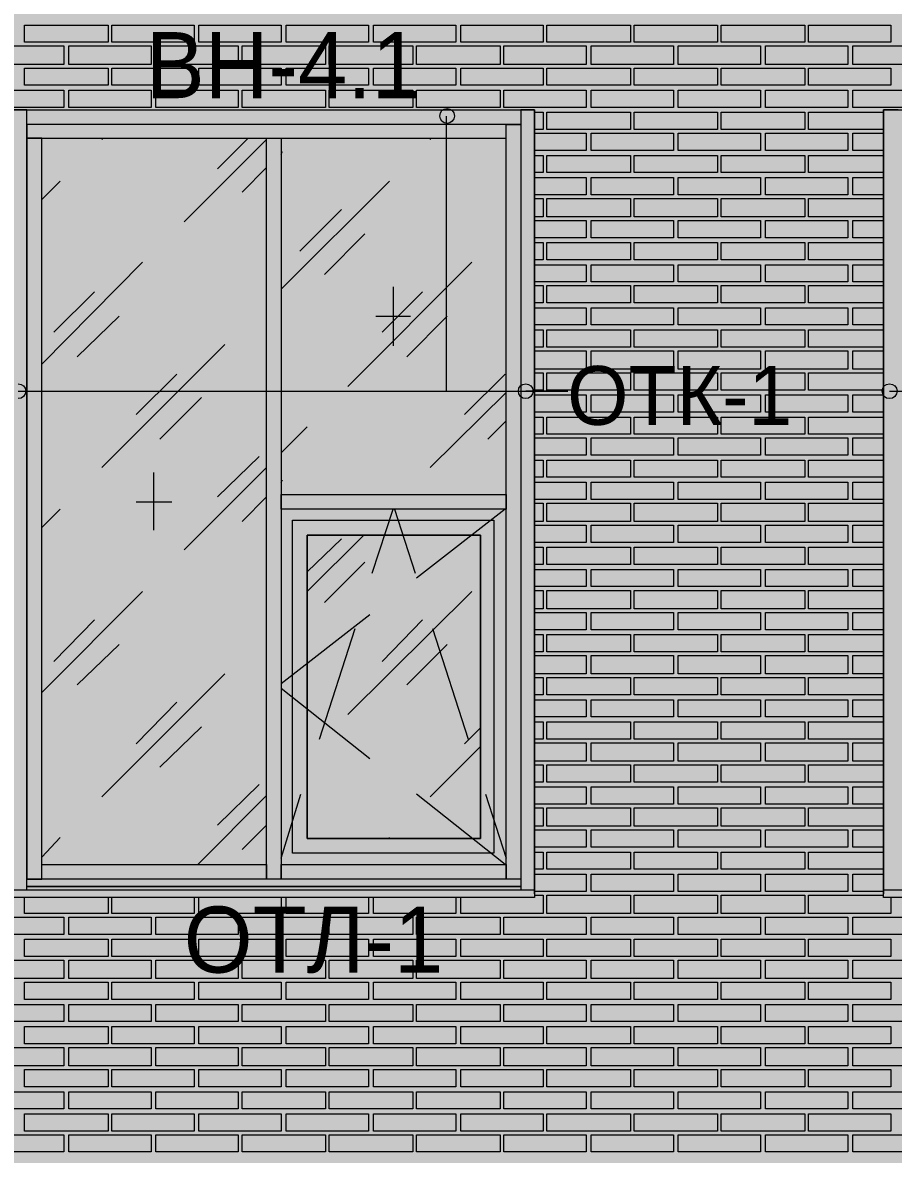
# Model space of a CAD drawing. Header units: millimetres. Extents: x -28928 to 100580, y -22867 to 36490.
# Drawn here: x 47017 to 50014, y 24390 to 28287 of the extents above; entities that cross this region are included whole.
import ezdxf

# ---------------------------------------------------------------- set-up
doc = ezdxf.new("R2010")
doc.units = ezdxf.units.MM
doc.layers.add('PDF _Геометрия', color=7, linetype='Continuous', true_color=0x8f8e8d)
doc.layers.add('PDF _Сплошная заливка', color=7, linetype='Continuous', true_color=0xffffff)
doc.layers.add('PDF _Текст', color=7, linetype='Continuous')

msp = doc.modelspace()

# ---------------------------------------------------------------- hatches: boundary and pattern name
at = {"layer": 'PDF _Сплошная заливка', "true_color": 0xdcd6cf, "transparency": 33554559}
msp.add_hatch(color=254, dxfattribs=at).paths.add_polyline_path([(19133.7, 30089.1), (19133.7, 16343.4), (52641.4, 16343.4), (52641.4, 30089.1)])

# ---------------------------------------------------------------- linework, layer by layer
at = {"layer": 'PDF _Геометрия', "lineweight": 9}
for points in [[(47310.7, 28278.4), (47310.7, 28219.1), (47023, 28219.1), (47023, 28278.4)], [(47606.8, 28278.4), (47606.8, 28219.1), (47323.4, 28219.1), (47323.4, 28278.4)], [(47907.2, 28278.4), (47907.2, 28219.1), (47623.7, 28219.1), (47623.7, 28278.4)], [(48207.6, 28278.4), (48207.6, 28219.1), (47924.1, 28219.1), (47924.1, 28278.4)], [(48508, 28278.4), (48508, 28219.1), (48224.5, 28219.1), (48224.5, 28278.4)], [(48808.4, 28278.4), (48808.4, 28219.1), (48524.9, 28219.1), (48524.9, 28278.4)], [(49108.7, 28278.4), (49108.7, 28219.1), (48821.1, 28219.1), (48821.1, 28278.4)], [(49409.1, 28278.4), (49409.1, 28219.1), (49121.4, 28219.1), (49121.4, 28278.4)], [(49709.5, 28278.4), (49709.5, 28219.1), (49421.8, 28219.1), (49421.8, 28278.4)], [(50005.7, 28278.4), (50005.7, 28219.1), (49722.2, 28219.1), (49722.2, 28278.4)], [(47158.4, 28143), (47018.7, 28143), (46874.9, 28143), (46874.9, 28206.4), (47018.7, 28206.4), (47158.4, 28206.4)], [(47458.7, 28143), (47314.9, 28143), (47175.3, 28143), (47175.3, 28206.4), (47314.9, 28206.4), (47458.7, 28206.4)], [(47759.1, 28143), (47615.3, 28143), (47475.7, 28143), (47475.7, 28206.4), (47615.3, 28206.4), (47759.1, 28206.4)], [(48059.5, 28143), (47915.7, 28143), (47771.8, 28143), (47771.8, 28206.4), (47915.7, 28206.4), (48059.5, 28206.4)], [(48359.9, 28143), (48216.1, 28143), (48072.2, 28143), (48072.2, 28206.4), (48216.1, 28206.4), (48359.9, 28206.4)], [(48660.3, 28143), (48516.4, 28143), (48372.6, 28143), (48372.6, 28206.4), (48516.4, 28206.4), (48660.3, 28206.4)], [(48956.4, 28143), (48816.8, 28143), (48673, 28143), (48673, 28206.4), (48816.8, 28206.4), (48956.4, 28206.4)], [(49256.8, 28143), (49117.2, 28143), (48973.4, 28143), (48973.4, 28206.4), (49117.2, 28206.4), (49256.8, 28206.4)], [(49557.2, 28143), (49413.4, 28143), (49273.7, 28143), (49273.7, 28206.4), (49413.4, 28206.4), (49557.2, 28206.4)], [(49857.6, 28143), (49713.7, 28143), (49574.1, 28143), (49574.1, 28206.4), (49713.7, 28206.4), (49857.6, 28206.4)], [(50158, 28143), (50014.1, 28143), (49874.5, 28143), (49874.5, 28206.4), (50014.1, 28206.4), (50158, 28206.4)], [(47310.7, 28130.3), (47310.7, 28071), (47023, 28071), (47023, 28130.3)], [(47606.8, 28130.3), (47606.8, 28071), (47323.4, 28071), (47323.4, 28130.3)], [(47907.2, 28130.3), (47907.2, 28071), (47623.7, 28071), (47623.7, 28130.3)], [(48207.6, 28130.3), (48207.6, 28071), (47924.1, 28071), (47924.1, 28130.3)], [(48508, 28130.3), (48508, 28071), (48224.5, 28071), (48224.5, 28130.3)], [(48808.4, 28130.3), (48808.4, 28071), (48524.9, 28071), (48524.9, 28130.3)], [(49108.7, 28130.3), (49108.7, 28071), (48821.1, 28071), (48821.1, 28130.3)], [(49409.1, 28130.3), (49409.1, 28071), (49121.4, 28071), (49121.4, 28130.3)], [(49709.5, 28130.3), (49709.5, 28071), (49421.8, 28071), (49421.8, 28130.3)], [(50005.7, 28130.3), (50005.7, 28071), (49722.2, 28071), (49722.2, 28130.3)], [(47158.4, 27994.9), (47018.7, 27994.9), (46874.9, 27994.9), (46874.9, 28054.1), (47018.7, 28054.1), (47158.4, 28054.1)], [(47458.7, 27994.9), (47314.9, 27994.9), (47175.3, 27994.9), (47175.3, 28054.1), (47314.9, 28054.1), (47458.7, 28054.1)], [(47759.1, 27994.9), (47615.3, 27994.9), (47475.7, 27994.9), (47475.7, 28054.1), (47615.3, 28054.1), (47759.1, 28054.1)], [(48059.5, 27994.9), (47915.7, 27994.9), (47771.8, 27994.9), (47771.8, 28054.1), (47915.7, 28054.1), (48059.5, 28054.1)], [(48359.9, 27994.9), (48216.1, 27994.9), (48072.2, 27994.9), (48072.2, 28054.1), (48216.1, 28054.1), (48359.9, 28054.1)], [(48660.3, 27994.9), (48516.4, 27994.9), (48372.6, 27994.9), (48372.6, 28054.1), (48516.4, 28054.1), (48660.3, 28054.1)], [(48956.4, 27994.9), (48816.8, 27994.9), (48673, 27994.9), (48673, 28054.1), (48816.8, 28054.1), (48956.4, 28054.1)], [(49256.8, 27994.9), (49117.2, 27994.9), (48973.4, 27994.9), (48973.4, 28054.1), (49117.2, 28054.1), (49256.8, 28054.1)], [(49557.2, 27994.9), (49413.4, 27994.9), (49273.7, 27994.9), (49273.7, 28054.1), (49413.4, 28054.1), (49557.2, 28054.1)], [(49857.6, 27994.9), (49713.7, 27994.9), (49574.1, 27994.9), (49574.1, 28054.1), (49713.7, 28054.1), (49857.6, 28054.1)], [(50158, 27994.9), (50014.1, 27994.9), (49874.5, 27994.9), (49874.5, 28054.1), (50014.1, 28054.1), (50158, 28054.1)], [(49108.7, 27978), (49108.7, 27918.7), (48821.1, 27918.7), (48821.1, 27978)], [(49409.1, 27978), (49409.1, 27918.7), (49121.4, 27918.7), (49121.4, 27978)], [(49709.5, 27978), (49709.5, 27918.7), (49421.8, 27918.7), (49421.8, 27978)], [(49256.8, 27846.8), (49117.2, 27846.8), (48973.4, 27846.8), (48973.4, 27906), (49117.2, 27906), (49256.8, 27906)], [(49557.2, 27846.8), (49413.4, 27846.8), (49273.7, 27846.8), (49273.7, 27906), (49413.4, 27906), (49557.2, 27906)], [(49857.6, 27846.8), (49713.7, 27846.8), (49574.1, 27846.8), (49574.1, 27906), (49713.7, 27906), (49857.6, 27906)], [(49108.7, 27829.9), (49108.7, 27770.7), (48821.1, 27770.7), (48821.1, 27829.9)], [(49409.1, 27829.9), (49409.1, 27770.7), (49121.4, 27770.7), (49121.4, 27829.9)], [(49709.5, 27829.9), (49709.5, 27770.7), (49421.8, 27770.7), (49421.8, 27829.9)], [(49256.8, 27694.5), (49117.2, 27694.5), (48973.4, 27694.5), (48973.4, 27753.7), (49117.2, 27753.7), (49256.8, 27753.7)], [(49557.2, 27694.5), (49413.4, 27694.5), (49273.7, 27694.5), (49273.7, 27753.7), (49413.4, 27753.7), (49557.2, 27753.7)], [(49857.6, 27694.5), (49713.7, 27694.5), (49574.1, 27694.5), (49574.1, 27753.7), (49713.7, 27753.7), (49857.6, 27753.7)], [(49108.7, 27681.8), (49108.7, 27618.4), (48821.1, 27618.4), (48821.1, 27681.8)], [(49409.1, 27681.8), (49409.1, 27618.4), (49121.4, 27618.4), (49121.4, 27681.8)], [(49709.5, 27681.8), (49709.5, 27618.4), (49421.8, 27618.4), (49421.8, 27681.8)], [(49256.8, 27546.4), (49117.2, 27546.4), (48973.4, 27546.4), (48973.4, 27605.7), (49117.2, 27605.7), (49256.8, 27605.7)], [(49557.2, 27546.4), (49413.4, 27546.4), (49273.7, 27546.4), (49273.7, 27605.7), (49413.4, 27605.7), (49557.2, 27605.7)], [(49857.6, 27546.4), (49713.7, 27546.4), (49574.1, 27546.4), (49574.1, 27605.7), (49713.7, 27605.7), (49857.6, 27605.7)], [(49108.7, 27529.5), (49108.7, 27470.3), (48821.1, 27470.3), (48821.1, 27529.5)], [(49409.1, 27529.5), (49409.1, 27470.3), (49121.4, 27470.3), (49121.4, 27529.5)], [(49709.5, 27529.5), (49709.5, 27470.3), (49421.8, 27470.3), (49421.8, 27529.5)], [(49256.8, 27394.1), (49117.2, 27394.1), (48973.4, 27394.1), (48973.4, 27453.4), (49117.2, 27453.4), (49256.8, 27453.4)], [(49557.2, 27394.1), (49413.4, 27394.1), (49273.7, 27394.1), (49273.7, 27453.4), (49413.4, 27453.4), (49557.2, 27453.4)], [(49857.6, 27394.1), (49713.7, 27394.1), (49574.1, 27394.1), (49574.1, 27453.4), (49713.7, 27453.4), (49857.6, 27453.4)], [(49108.7, 27381.4), (49108.7, 27322.2), (48821.1, 27322.2), (48821.1, 27381.4)], [(49409.1, 27381.4), (49409.1, 27322.2), (49121.4, 27322.2), (49121.4, 27381.4)], [(49709.5, 27381.4), (49709.5, 27322.2), (49421.8, 27322.2), (49421.8, 27381.4)], [(49256.8, 27246), (49117.2, 27246), (48973.4, 27246), (48973.4, 27305.3), (49117.2, 27305.3), (49256.8, 27305.3)], [(49557.2, 27246), (49413.4, 27246), (49273.7, 27246), (49273.7, 27305.3), (49413.4, 27305.3), (49557.2, 27305.3)], [(49857.6, 27246), (49713.7, 27246), (49574.1, 27246), (49574.1, 27305.3), (49713.7, 27305.3), (49857.6, 27305.3)], [(49108.7, 27229.1), (49108.7, 27169.9), (48821.1, 27169.9), (48821.1, 27229.1)], [(49409.1, 27229.1), (49409.1, 27169.9), (49121.4, 27169.9), (49121.4, 27229.1)], [(49709.5, 27229.1), (49709.5, 27169.9), (49421.8, 27169.9), (49421.8, 27229.1)], [(49256.8, 27093.7), (49117.2, 27093.7), (48973.4, 27093.7), (48973.4, 27157.2), (49117.2, 27157.2), (49256.8, 27157.2)], [(49557.2, 27093.7), (49413.4, 27093.7), (49273.7, 27093.7), (49273.7, 27157.2), (49413.4, 27157.2), (49557.2, 27157.2)], [(49857.6, 27093.7), (49713.7, 27093.7), (49574.1, 27093.7), (49574.1, 27157.2), (49713.7, 27157.2), (49857.6, 27157.2)], [(49108.7, 27081), (49108.7, 27021.8), (48821.1, 27021.8), (48821.1, 27081)], [(49409.1, 27081), (49409.1, 27021.8), (49121.4, 27021.8), (49121.4, 27081)], [(49709.5, 27081), (49709.5, 27021.8), (49421.8, 27021.8), (49421.8, 27081)], [(49256.8, 26945.7), (49117.2, 26945.7), (48973.4, 26945.7), (48973.4, 27004.9), (49117.2, 27004.9), (49256.8, 27004.9)], [(49557.2, 26945.7), (49413.4, 26945.7), (49273.7, 26945.7), (49273.7, 27004.9), (49413.4, 27004.9), (49557.2, 27004.9)], [(49857.6, 26945.7), (49713.7, 26945.7), (49574.1, 26945.7), (49574.1, 27004.9), (49713.7, 27004.9), (49857.6, 27004.9)], [(49108.7, 26928.7), (49108.7, 26869.5), (48821.1, 26869.5), (48821.1, 26928.7)], [(49409.1, 26928.7), (49409.1, 26869.5), (49121.4, 26869.5), (49121.4, 26928.7)], [(49709.5, 26928.7), (49709.5, 26869.5), (49421.8, 26869.5), (49421.8, 26928.7)], [(49256.8, 26797.6), (49117.2, 26797.6), (48973.4, 26797.6), (48973.4, 26856.8), (49117.2, 26856.8), (49256.8, 26856.8)], [(49557.2, 26797.6), (49413.4, 26797.6), (49273.7, 26797.6), (49273.7, 26856.8), (49413.4, 26856.8), (49557.2, 26856.8)], [(49857.6, 26797.6), (49713.7, 26797.6), (49574.1, 26797.6), (49574.1, 26856.8), (49713.7, 26856.8), (49857.6, 26856.8)], [(49108.7, 26780.7), (49108.7, 26721.4), (48821.1, 26721.4), (48821.1, 26780.7)], [(49409.1, 26780.7), (49409.1, 26721.4), (49121.4, 26721.4), (49121.4, 26780.7)], [(49709.5, 26780.7), (49709.5, 26721.4), (49421.8, 26721.4), (49421.8, 26780.7)], [(49256.8, 26645.3), (49117.2, 26645.3), (48973.4, 26645.3), (48973.4, 26704.5), (49117.2, 26704.5), (49256.8, 26704.5)], [(49557.2, 26645.3), (49413.4, 26645.3), (49273.7, 26645.3), (49273.7, 26704.5), (49413.4, 26704.5), (49557.2, 26704.5)], [(49857.6, 26645.3), (49713.7, 26645.3), (49574.1, 26645.3), (49574.1, 26704.5), (49713.7, 26704.5), (49857.6, 26704.5)], [(49108.7, 26632.6), (49108.7, 26569.1), (48821.1, 26569.1), (48821.1, 26632.6)], [(49409.1, 26632.6), (49409.1, 26569.1), (49121.4, 26569.1), (49121.4, 26632.6)], [(49709.5, 26632.6), (49709.5, 26569.1), (49421.8, 26569.1), (49421.8, 26632.6)], [(49256.8, 26497.2), (49117.2, 26497.2), (48973.4, 26497.2), (48973.4, 26556.4), (49117.2, 26556.4), (49256.8, 26556.4)], [(49557.2, 26497.2), (49413.4, 26497.2), (49273.7, 26497.2), (49273.7, 26556.4), (49413.4, 26556.4), (49557.2, 26556.4)], [(49857.6, 26497.2), (49713.7, 26497.2), (49574.1, 26497.2), (49574.1, 26556.4), (49713.7, 26556.4), (49857.6, 26556.4)], [(49108.7, 26480.3), (49108.7, 26421), (48821.1, 26421), (48821.1, 26480.3)], [(49409.1, 26480.3), (49409.1, 26421), (49121.4, 26421), (49121.4, 26480.3)], [(49709.5, 26480.3), (49709.5, 26421), (49421.8, 26421), (49421.8, 26480.3)], [(49256.8, 26344.9), (49117.2, 26344.9), (48973.4, 26344.9), (48973.4, 26404.1), (49117.2, 26404.1), (49256.8, 26404.1)], [(49557.2, 26344.9), (49413.4, 26344.9), (49273.7, 26344.9), (49273.7, 26404.1), (49413.4, 26404.1), (49557.2, 26404.1)], [(49857.6, 26344.9), (49713.7, 26344.9), (49574.1, 26344.9), (49574.1, 26404.1), (49713.7, 26404.1), (49857.6, 26404.1)], [(49108.7, 26332.2), (49108.7, 26268.7), (48821.1, 26268.7), (48821.1, 26332.2)], [(49409.1, 26332.2), (49409.1, 26268.7), (49121.4, 26268.7), (49121.4, 26332.2)], [(49709.5, 26332.2), (49709.5, 26268.7), (49421.8, 26268.7), (49421.8, 26332.2)], [(49256.8, 26196.8), (49117.2, 26196.8), (48973.4, 26196.8), (48973.4, 26256), (49117.2, 26256), (49256.8, 26256)], [(49557.2, 26196.8), (49413.4, 26196.8), (49273.7, 26196.8), (49273.7, 26256), (49413.4, 26256), (49557.2, 26256)], [(49857.6, 26196.8), (49713.7, 26196.8), (49574.1, 26196.8), (49574.1, 26256), (49713.7, 26256), (49857.6, 26256)], [(49108.7, 26179.9), (49108.7, 26120.7), (48821.1, 26120.7), (48821.1, 26179.9)], [(49409.1, 26179.9), (49409.1, 26120.7), (49121.4, 26120.7), (49121.4, 26179.9)], [(49709.5, 26179.9), (49709.5, 26120.7), (49421.8, 26120.7), (49421.8, 26179.9)], [(49256.8, 26044.5), (49117.2, 26044.5), (48973.4, 26044.5), (48973.4, 26108), (49117.2, 26108), (49256.8, 26108)], [(49557.2, 26044.5), (49413.4, 26044.5), (49273.7, 26044.5), (49273.7, 26108), (49413.4, 26108), (49557.2, 26108)], [(49857.6, 26044.5), (49713.7, 26044.5), (49574.1, 26044.5), (49574.1, 26108), (49713.7, 26108), (49857.6, 26108)], [(49108.7, 26031.8), (49108.7, 25972.6), (48821.1, 25972.6), (48821.1, 26031.8)], [(49409.1, 26031.8), (49409.1, 25972.6), (49121.4, 25972.6), (49121.4, 26031.8)], [(49709.5, 26031.8), (49709.5, 25972.6), (49421.8, 25972.6), (49421.8, 26031.8)], [(49256.8, 25896.4), (49117.2, 25896.4), (48973.4, 25896.4), (48973.4, 25955.7), (49117.2, 25955.7), (49256.8, 25955.7)], [(49557.2, 25896.4), (49413.4, 25896.4), (49273.7, 25896.4), (49273.7, 25955.7), (49413.4, 25955.7), (49557.2, 25955.7)], [(49857.6, 25896.4), (49713.7, 25896.4), (49574.1, 25896.4), (49574.1, 25955.7), (49713.7, 25955.7), (49857.6, 25955.7)], [(49108.7, 25879.5), (49108.7, 25820.3), (48821.1, 25820.3), (48821.1, 25879.5)], [(49409.1, 25879.5), (49409.1, 25820.3), (49121.4, 25820.3), (49121.4, 25879.5)], [(49709.5, 25879.5), (49709.5, 25820.3), (49421.8, 25820.3), (49421.8, 25879.5)], [(49256.8, 25744.1), (49117.2, 25744.1), (48973.4, 25744.1), (48973.4, 25807.6), (49117.2, 25807.6), (49256.8, 25807.6)], [(49557.2, 25744.1), (49413.4, 25744.1), (49273.7, 25744.1), (49273.7, 25807.6), (49413.4, 25807.6), (49557.2, 25807.6)], [(49857.6, 25744.1), (49713.7, 25744.1), (49574.1, 25744.1), (49574.1, 25807.6), (49713.7, 25807.6), (49857.6, 25807.6)], [(49108.7, 25731.4), (49108.7, 25672.2), (48821.1, 25672.2), (48821.1, 25731.4)], [(49409.1, 25731.4), (49409.1, 25672.2), (49121.4, 25672.2), (49121.4, 25731.4)], [(49709.5, 25731.4), (49709.5, 25672.2), (49421.8, 25672.2), (49421.8, 25731.4)], [(49256.8, 25596), (49117.2, 25596), (48973.4, 25596), (48973.4, 25655.3), (49117.2, 25655.3), (49256.8, 25655.3)], [(49557.2, 25596), (49413.4, 25596), (49273.7, 25596), (49273.7, 25655.3), (49413.4, 25655.3), (49557.2, 25655.3)], [(49857.6, 25596), (49713.7, 25596), (49574.1, 25596), (49574.1, 25655.3), (49713.7, 25655.3), (49857.6, 25655.3)], [(49108.7, 25583.4), (49108.7, 25519.9), (48821.1, 25519.9), (48821.1, 25583.4)], [(49409.1, 25583.4), (49409.1, 25519.9), (49121.4, 25519.9), (49121.4, 25583.4)], [(49709.5, 25583.4), (49709.5, 25519.9), (49421.8, 25519.9), (49421.8, 25583.4)], [(49256.8, 25448), (49117.2, 25448), (48973.4, 25448), (48973.4, 25507.2), (49117.2, 25507.2), (49256.8, 25507.2)], [(49557.2, 25448), (49413.4, 25448), (49273.7, 25448), (49273.7, 25507.2), (49413.4, 25507.2), (49557.2, 25507.2)], [(49857.6, 25448), (49713.7, 25448), (49574.1, 25448), (49574.1, 25507.2), (49713.7, 25507.2), (49857.6, 25507.2)], [(49108.7, 25431), (49108.7, 25371.8), (48821.1, 25371.8), (48821.1, 25431)], [(49409.1, 25431), (49409.1, 25371.8), (49121.4, 25371.8), (49121.4, 25431)], [(49709.5, 25431), (49709.5, 25371.8), (49421.8, 25371.8), (49421.8, 25431)], [(49256.8, 25295.7), (49117.2, 25295.7), (48973.4, 25295.7), (48973.4, 25354.9), (49117.2, 25354.9), (49256.8, 25354.9)], [(49557.2, 25295.7), (49413.4, 25295.7), (49273.7, 25295.7), (49273.7, 25354.9), (49413.4, 25354.9), (49557.2, 25354.9)], [(49857.6, 25295.7), (49713.7, 25295.7), (49574.1, 25295.7), (49574.1, 25354.9), (49713.7, 25354.9), (49857.6, 25354.9)], [(49108.7, 25283), (49108.7, 25219.5), (48821.1, 25219.5), (48821.1, 25283)], [(49409.1, 25283), (49409.1, 25219.5), (49121.4, 25219.5), (49121.4, 25283)], [(49709.5, 25283), (49709.5, 25219.5), (49421.8, 25219.5), (49421.8, 25283)], [(47158.4, 25147.6), (47018.7, 25147.6), (46874.9, 25147.6), (46874.9, 25206.8), (47018.7, 25206.8), (47158.4, 25206.8)], [(47458.7, 25147.6), (47314.9, 25147.6), (47175.3, 25147.6), (47175.3, 25206.8), (47314.9, 25206.8), (47458.7, 25206.8)], [(47759.1, 25147.6), (47615.3, 25147.6), (47475.7, 25147.6), (47475.7, 25206.8), (47615.3, 25206.8), (47759.1, 25206.8)], [(48059.5, 25147.6), (47915.7, 25147.6), (47771.8, 25147.6), (47771.8, 25206.8), (47915.7, 25206.8), (48059.5, 25206.8)], [(48359.9, 25147.6), (48216.1, 25147.6), (48072.2, 25147.6), (48072.2, 25206.8), (48216.1, 25206.8), (48359.9, 25206.8)], [(48660.3, 25147.6), (48516.4, 25147.6), (48372.6, 25147.6), (48372.6, 25206.8), (48516.4, 25206.8), (48660.3, 25206.8)], [(48956.4, 25147.6), (48816.8, 25147.6), (48673, 25147.6), (48673, 25206.8), (48816.8, 25206.8), (48956.4, 25206.8)], [(49256.8, 25147.6), (49117.2, 25147.6), (48973.4, 25147.6), (48973.4, 25206.8), (49117.2, 25206.8), (49256.8, 25206.8)], [(49557.2, 25147.6), (49413.4, 25147.6), (49273.7, 25147.6), (49273.7, 25206.8), (49413.4, 25206.8), (49557.2, 25206.8)], [(49857.6, 25147.6), (49713.7, 25147.6), (49574.1, 25147.6), (49574.1, 25206.8), (49713.7, 25206.8), (49857.6, 25206.8)], [(50158, 25147.6), (50014.1, 25147.6), (49874.5, 25147.6), (49874.5, 25206.8), (50014.1, 25206.8), (50158, 25206.8)], [(47310.7, 25130.7), (47310.7, 25071.4), (47023, 25071.4), (47023, 25130.7)], [(47606.8, 25130.7), (47606.8, 25071.4), (47323.4, 25071.4), (47323.4, 25130.7)], [(47907.2, 25130.7), (47907.2, 25071.4), (47623.7, 25071.4), (47623.7, 25130.7)], [(48207.6, 25130.7), (48207.6, 25071.4), (47924.1, 25071.4), (47924.1, 25130.7)], [(48508, 25130.7), (48508, 25071.4), (48224.5, 25071.4), (48224.5, 25130.7)], [(48808.4, 25130.7), (48808.4, 25071.4), (48524.9, 25071.4), (48524.9, 25130.7)], [(49108.7, 25130.7), (49108.7, 25071.4), (48821.1, 25071.4), (48821.1, 25130.7)], [(49409.1, 25130.7), (49409.1, 25071.4), (49121.4, 25071.4), (49121.4, 25130.7)], [(49709.5, 25130.7), (49709.5, 25071.4), (49421.8, 25071.4), (49421.8, 25130.7)], [(50005.7, 25130.7), (50005.7, 25071.4), (49722.2, 25071.4), (49722.2, 25130.7)], [(47158.4, 24995.3), (47018.7, 24995.3), (46874.9, 24995.3), (46874.9, 25058.7), (47018.7, 25058.7), (47158.4, 25058.7)], [(47458.7, 24995.3), (47314.9, 24995.3), (47175.3, 24995.3), (47175.3, 25058.7), (47314.9, 25058.7), (47458.7, 25058.7)], [(47759.1, 24995.3), (47615.3, 24995.3), (47475.7, 24995.3), (47475.7, 25058.7), (47615.3, 25058.7), (47759.1, 25058.7)], [(48059.5, 24995.3), (47915.7, 24995.3), (47771.8, 24995.3), (47771.8, 25058.7), (47915.7, 25058.7), (48059.5, 25058.7)], [(48359.9, 24995.3), (48216.1, 24995.3), (48072.2, 24995.3), (48072.2, 25058.7), (48216.1, 25058.7), (48359.9, 25058.7)], [(48660.3, 24995.3), (48516.4, 24995.3), (48372.6, 24995.3), (48372.6, 25058.7), (48516.4, 25058.7), (48660.3, 25058.7)], [(48956.4, 24995.3), (48816.8, 24995.3), (48673, 24995.3), (48673, 25058.7), (48816.8, 25058.7), (48956.4, 25058.7)], [(49256.8, 24995.3), (49117.2, 24995.3), (48973.4, 24995.3), (48973.4, 25058.7), (49117.2, 25058.7), (49256.8, 25058.7)], [(49557.2, 24995.3), (49413.4, 24995.3), (49273.7, 24995.3), (49273.7, 25058.7), (49413.4, 25058.7), (49557.2, 25058.7)], [(49857.6, 24995.3), (49713.7, 24995.3), (49574.1, 24995.3), (49574.1, 25058.7), (49713.7, 25058.7), (49857.6, 25058.7)], [(50158, 24995.3), (50014.1, 24995.3), (49874.5, 24995.3), (49874.5, 25058.7), (50014.1, 25058.7), (50158, 25058.7)], [(47310.7, 24982.6), (47310.7, 24923.4), (47023, 24923.4), (47023, 24982.6)], [(47606.8, 24982.6), (47606.8, 24923.4), (47323.4, 24923.4), (47323.4, 24982.6)], [(47907.2, 24982.6), (47907.2, 24923.4), (47623.7, 24923.4), (47623.7, 24982.6)], [(48207.6, 24982.6), (48207.6, 24923.4), (47924.1, 24923.4), (47924.1, 24982.6)], [(48508, 24982.6), (48508, 24923.4), (48224.5, 24923.4), (48224.5, 24982.6)], [(48808.4, 24982.6), (48808.4, 24923.4), (48524.9, 24923.4), (48524.9, 24982.6)], [(49108.7, 24982.6), (49108.7, 24923.4), (48821.1, 24923.4), (48821.1, 24982.6)], [(49409.1, 24982.6), (49409.1, 24923.4), (49121.4, 24923.4), (49121.4, 24982.6)], [(49709.5, 24982.6), (49709.5, 24923.4), (49421.8, 24923.4), (49421.8, 24982.6)], [(50005.7, 24982.6), (50005.7, 24923.4), (49722.2, 24923.4), (49722.2, 24982.6)], [(47158.4, 24847.2), (47018.7, 24847.2), (46874.9, 24847.2), (46874.9, 24906.4), (47018.7, 24906.4), (47158.4, 24906.4)], [(47458.7, 24847.2), (47314.9, 24847.2), (47175.3, 24847.2), (47175.3, 24906.4), (47314.9, 24906.4), (47458.7, 24906.4)], [(47759.1, 24847.2), (47615.3, 24847.2), (47475.7, 24847.2), (47475.7, 24906.4), (47615.3, 24906.4), (47759.1, 24906.4)], [(48059.5, 24847.2), (47915.7, 24847.2), (47771.8, 24847.2), (47771.8, 24906.4), (47915.7, 24906.4), (48059.5, 24906.4)], [(48359.9, 24847.2), (48216.1, 24847.2), (48072.2, 24847.2), (48072.2, 24906.4), (48216.1, 24906.4), (48359.9, 24906.4)], [(48660.3, 24847.2), (48516.4, 24847.2), (48372.6, 24847.2), (48372.6, 24906.4), (48516.4, 24906.4), (48660.3, 24906.4)], [(48956.4, 24847.2), (48816.8, 24847.2), (48673, 24847.2), (48673, 24906.4), (48816.8, 24906.4), (48956.4, 24906.4)], [(49256.8, 24847.2), (49117.2, 24847.2), (48973.4, 24847.2), (48973.4, 24906.4), (49117.2, 24906.4), (49256.8, 24906.4)], [(49557.2, 24847.2), (49413.4, 24847.2), (49273.7, 24847.2), (49273.7, 24906.4), (49413.4, 24906.4), (49557.2, 24906.4)], [(49857.6, 24847.2), (49713.7, 24847.2), (49574.1, 24847.2), (49574.1, 24906.4), (49713.7, 24906.4), (49857.6, 24906.4)], [(50158, 24847.2), (50014.1, 24847.2), (49874.5, 24847.2), (49874.5, 24906.4), (50014.1, 24906.4), (50158, 24906.4)], [(47310.7, 24830.3), (47310.7, 24771), (47023, 24771), (47023, 24830.3)], [(47606.8, 24830.3), (47606.8, 24771), (47323.4, 24771), (47323.4, 24830.3)], [(47907.2, 24830.3), (47907.2, 24771), (47623.7, 24771), (47623.7, 24830.3)], [(48207.6, 24830.3), (48207.6, 24771), (47924.1, 24771), (47924.1, 24830.3)], [(48508, 24830.3), (48508, 24771), (48224.5, 24771), (48224.5, 24830.3)], [(48808.4, 24830.3), (48808.4, 24771), (48524.9, 24771), (48524.9, 24830.3)], [(49108.7, 24830.3), (49108.7, 24771), (48821.1, 24771), (48821.1, 24830.3)], [(49409.1, 24830.3), (49409.1, 24771), (49121.4, 24771), (49121.4, 24830.3)], [(49709.5, 24830.3), (49709.5, 24771), (49421.8, 24771), (49421.8, 24830.3)], [(50005.7, 24830.3), (50005.7, 24771), (49722.2, 24771), (49722.2, 24830.3)], [(47158.4, 24694.9), (47018.7, 24694.9), (46874.9, 24694.9), (46874.9, 24758.4), (47018.7, 24758.4), (47158.4, 24758.4)], [(47458.7, 24694.9), (47314.9, 24694.9), (47175.3, 24694.9), (47175.3, 24758.4), (47314.9, 24758.4), (47458.7, 24758.4)], [(47759.1, 24694.9), (47615.3, 24694.9), (47475.7, 24694.9), (47475.7, 24758.4), (47615.3, 24758.4), (47759.1, 24758.4)], [(48059.5, 24694.9), (47915.7, 24694.9), (47771.8, 24694.9), (47771.8, 24758.4), (47915.7, 24758.4), (48059.5, 24758.4)], [(48359.9, 24694.9), (48216.1, 24694.9), (48072.2, 24694.9), (48072.2, 24758.4), (48216.1, 24758.4), (48359.9, 24758.4)], [(48660.3, 24694.9), (48516.4, 24694.9), (48372.6, 24694.9), (48372.6, 24758.4), (48516.4, 24758.4), (48660.3, 24758.4)], [(48956.4, 24694.9), (48816.8, 24694.9), (48673, 24694.9), (48673, 24758.4), (48816.8, 24758.4), (48956.4, 24758.4)], [(49256.8, 24694.9), (49117.2, 24694.9), (48973.4, 24694.9), (48973.4, 24758.4), (49117.2, 24758.4), (49256.8, 24758.4)], [(49557.2, 24694.9), (49413.4, 24694.9), (49273.7, 24694.9), (49273.7, 24758.4), (49413.4, 24758.4), (49557.2, 24758.4)], [(49857.6, 24694.9), (49713.7, 24694.9), (49574.1, 24694.9), (49574.1, 24758.4), (49713.7, 24758.4), (49857.6, 24758.4)], [(50158, 24694.9), (50014.1, 24694.9), (49874.5, 24694.9), (49874.5, 24758.4), (50014.1, 24758.4), (50158, 24758.4)], [(47310.7, 24682.2), (47310.7, 24623), (47023, 24623), (47023, 24682.2)], [(47606.8, 24682.2), (47606.8, 24623), (47323.4, 24623), (47323.4, 24682.2)], [(47907.2, 24682.2), (47907.2, 24623), (47623.7, 24623), (47623.7, 24682.2)], [(48207.6, 24682.2), (48207.6, 24623), (47924.1, 24623), (47924.1, 24682.2)], [(48508, 24682.2), (48508, 24623), (48224.5, 24623), (48224.5, 24682.2)], [(48808.4, 24682.2), (48808.4, 24623), (48524.9, 24623), (48524.9, 24682.2)], [(49108.7, 24682.2), (49108.7, 24623), (48821.1, 24623), (48821.1, 24682.2)], [(49409.1, 24682.2), (49409.1, 24623), (49121.4, 24623), (49121.4, 24682.2)], [(49709.5, 24682.2), (49709.5, 24623), (49421.8, 24623), (49421.8, 24682.2)], [(50005.7, 24682.2), (50005.7, 24623), (49722.2, 24623), (49722.2, 24682.2)], [(47158.4, 24546.8), (47018.7, 24546.8), (46874.9, 24546.8), (46874.9, 24606), (47018.7, 24606), (47158.4, 24606)], [(47458.7, 24546.8), (47314.9, 24546.8), (47175.3, 24546.8), (47175.3, 24606), (47314.9, 24606), (47458.7, 24606)], [(47759.1, 24546.8), (47615.3, 24546.8), (47475.7, 24546.8), (47475.7, 24606), (47615.3, 24606), (47759.1, 24606)], [(48059.5, 24546.8), (47915.7, 24546.8), (47771.8, 24546.8), (47771.8, 24606), (47915.7, 24606), (48059.5, 24606)], [(48359.9, 24546.8), (48216.1, 24546.8), (48072.2, 24546.8), (48072.2, 24606), (48216.1, 24606), (48359.9, 24606)], [(48660.3, 24546.8), (48516.4, 24546.8), (48372.6, 24546.8), (48372.6, 24606), (48516.4, 24606), (48660.3, 24606)], [(48956.4, 24546.8), (48816.8, 24546.8), (48673, 24546.8), (48673, 24606), (48816.8, 24606), (48956.4, 24606)], [(49256.8, 24546.8), (49117.2, 24546.8), (48973.4, 24546.8), (48973.4, 24606), (49117.2, 24606), (49256.8, 24606)], [(49557.2, 24546.8), (49413.4, 24546.8), (49273.7, 24546.8), (49273.7, 24606), (49413.4, 24606), (49557.2, 24606)], [(49857.6, 24546.8), (49713.7, 24546.8), (49574.1, 24546.8), (49574.1, 24606), (49713.7, 24606), (49857.6, 24606)], [(50158, 24546.8), (50014.1, 24546.8), (49874.5, 24546.8), (49874.5, 24606), (50014.1, 24606), (50158, 24606)], [(47310.7, 24529.9), (47310.7, 24470.7), (47023, 24470.7), (47023, 24529.9)], [(47606.8, 24529.9), (47606.8, 24470.7), (47323.4, 24470.7), (47323.4, 24529.9)], [(47907.2, 24529.9), (47907.2, 24470.7), (47623.7, 24470.7), (47623.7, 24529.9)], [(48207.6, 24529.9), (48207.6, 24470.7), (47924.1, 24470.7), (47924.1, 24529.9)], [(48508, 24529.9), (48508, 24470.7), (48224.5, 24470.7), (48224.5, 24529.9)], [(48808.4, 24529.9), (48808.4, 24470.7), (48524.9, 24470.7), (48524.9, 24529.9)], [(49108.7, 24529.9), (49108.7, 24470.7), (48821.1, 24470.7), (48821.1, 24529.9)], [(49409.1, 24529.9), (49409.1, 24470.7), (49121.4, 24470.7), (49121.4, 24529.9)], [(49709.5, 24529.9), (49709.5, 24470.7), (49421.8, 24470.7), (49421.8, 24529.9)], [(50005.7, 24529.9), (50005.7, 24470.7), (49722.2, 24470.7), (49722.2, 24529.9)], [(47158.4, 24398.7), (47018.7, 24398.7), (46874.9, 24398.7), (46874.9, 24458), (47018.7, 24458), (47158.4, 24458)], [(47458.7, 24398.7), (47314.9, 24398.7), (47175.3, 24398.7), (47175.3, 24458), (47314.9, 24458), (47458.7, 24458)], [(47759.1, 24398.7), (47615.3, 24398.7), (47475.7, 24398.7), (47475.7, 24458), (47615.3, 24458), (47759.1, 24458)], [(48059.5, 24398.7), (47915.7, 24398.7), (47771.8, 24398.7), (47771.8, 24458), (47915.7, 24458), (48059.5, 24458)], [(48359.9, 24398.7), (48216.1, 24398.7), (48072.2, 24398.7), (48072.2, 24458), (48216.1, 24458), (48359.9, 24458)], [(48660.3, 24398.7), (48516.4, 24398.7), (48372.6, 24398.7), (48372.6, 24458), (48516.4, 24458), (48660.3, 24458)], [(48956.4, 24398.7), (48816.8, 24398.7), (48673, 24398.7), (48673, 24458), (48816.8, 24458), (48956.4, 24458)], [(49256.8, 24398.7), (49117.2, 24398.7), (48973.4, 24398.7), (48973.4, 24458), (49117.2, 24458), (49256.8, 24458)], [(49557.2, 24398.7), (49413.4, 24398.7), (49273.7, 24398.7), (49273.7, 24458), (49413.4, 24458), (49557.2, 24458)], [(49857.6, 24398.7), (49713.7, 24398.7), (49574.1, 24398.7), (49574.1, 24458), (49713.7, 24458), (49857.6, 24458)], [(50158, 24398.7), (50014.1, 24398.7), (49874.5, 24398.7), (49874.5, 24458), (50014.1, 24458), (50158, 24458)]]:
    msp.add_lwpolyline(points, close=True, dxfattribs=at)
at = {"layer": 'PDF _Геометрия', "color": 7, "lineweight": 9}
for points in [[(47031.4, 25299.9), (47031.4, 25363.4), (47031.4, 26636.8), (47031.4, 25338), (47082.2, 25338), (47082.2, 26636.8), (47082.2, 27889.1), (47031.4, 27889.1), (47031.4, 26636.8), (47031.4, 27910.3), (47031.4, 27986.4), (46980.7, 27986.4)], [(46980.7, 27986.4), (48778.7, 27986.4), (48778.7, 25287.2), (48778.7, 25363.4), (48778.7, 26636.8), (48778.7, 27910.3), (48778.7, 27986.4), (48732.2, 27986.4), (48732.2, 27910.3), (48732.2, 26636.8), (48732.2, 25363.4), (48732.2, 25299.9)], [(50031.1, 27986.4), (49980.3, 27986.4), (49980.3, 27910.3), (49980.3, 26636.8), (49980.3, 25363.4), (49980.3, 25287.2), (49980.3, 27986.4), (51778.4, 27986.4)], [(48474.1, 27965.3), (48474.1, 27017.6), (48893, 27017.6), (48749.1, 27017.6)], [(47289.5, 27884.9), (47293.7, 27889.1)], [(47573, 27601.4), (47856.4, 27884.9)], [(47687.2, 27783.4), (47793, 27889.1)], [(48419.1, 27884.9), (48423.4, 27889.1)], [(47907.2, 27834.1), (47911.4, 27842.6)], [(47771.8, 27703), (47856.4, 27787.6)], [(47082.2, 27677.6), (47145.7, 27741)], [(47907.2, 27368.7), (48279.5, 27741)], [(47970.7, 27499.9), (48114.5, 27643.7)], [(48055.3, 27419.5), (48194.9, 27559.1)], [(47082.2, 27110.7), (47429.1, 27461.8)], [(48135.7, 27034.5), (48563, 27461.8)], [(47124.5, 27220.7), (47264.1, 27360.3)], [(48254.1, 27220.7), (48393.7, 27360.3)], [(48292.2, 27377.2), (48292.2, 27174.1)], [(47204.9, 27136), (47348.7, 27275.7)], [(48233, 27275.7), (48351.4, 27275.7)], [(48338.7, 27136), (48478.4, 27275.7)], [(47289.5, 26755.3), (47712.6, 27178.4)], [(47408, 26937.2), (47547.6, 27076.8)], [(48537.6, 26937.2), (48677.2, 27076.8)], [(47001.8, 27017.6), (48893, 27017.6)], [(48419.1, 26755.3), (48681.4, 27013.4)], [(50001.4, 27017.6), (51892.6, 27017.6)], [(47488.4, 26852.6), (47632.2, 26996.4)], [(47907.2, 26806), (47996.1, 26894.9)], [(48618, 26852.6), (48681.4, 26916)], [(47687.2, 26653.7), (47831.1, 26793.4)], [(47467.2, 26738.4), (47467.2, 26539.5)], [(47573, 26471.8), (47856.4, 26755.3)], [(47907.2, 26704.5), (47911.4, 26713)], [(47771.8, 26569.1), (47856.4, 26653.7)], [(47408, 26636.8), (47530.7, 26636.8)], [(47082.2, 26548), (47145.7, 26611.4)], [(48220.3, 26391.4), (48292.2, 26611.4)], [(48296.4, 26611.4), (48368.4, 26391.4)], [(48677.2, 26611.4), (48372.6, 26374.5)], [(47996.1, 26328), (48190.7, 26522.6)], [(47996.1, 26395.7), (48114.5, 26509.9)], [(48055.3, 26289.9), (48194.9, 26429.5)], [(47082.2, 25981), (47429.1, 26328)], [(48135.7, 25904.9), (48563, 26328)], [(47124.5, 26086.8), (47264.1, 26230.7)], [(48211.8, 26247.6), (47907.2, 26010.7)], [(48254.1, 26086.8), (48393.7, 26230.7)], [(48038.4, 25820.3), (48161.1, 26201)], [(48427.6, 26201), (48550.3, 25820.3)], [(47204.9, 26006.4), (47348.7, 26146)], [(48338.7, 26006.4), (48478.4, 26146)], [(47289.5, 25621.4), (47712.6, 26044.5)], [(48211.8, 25752.6), (47907.2, 25993.7)], [(47408, 25803.4), (47547.6, 25947.2)], [(47488.4, 25723), (47632.2, 25862.6)], [(48537.6, 25803.4), (48592.6, 25858.4)], [(48419.1, 25621.4), (48592.6, 25794.9)], [(47687.2, 25524.1), (47831.1, 25663.7)], [(47619.5, 25388.7), (47856.4, 25625.7)], [(47907.2, 25409.9), (47974.9, 25629.9)], [(48677.2, 25388.7), (48372.6, 25629.9)], [(48609.5, 25629.9), (48681.4, 25409.9)], [(47771.8, 25439.5), (47856.4, 25524.1)], [(47082.2, 25414.1), (47145.7, 25481.8)], [(48275.3, 25477.6), (48279.5, 25481.8)], [(48732.2, 25338), (47031.4, 25338)], [(48778.7, 25304.1), (48778.7, 25299.9), (46980.7, 25299.9), (46980.7, 25304.1)], [(48778.7, 25299.9), (48778.7, 25274.5), (46980.7, 25274.5), (46980.7, 25299.9)], [(48732.2, 25312.6), (47031.4, 25312.6), (48732.2, 25312.6)], [(48732.2, 25312.6), (47031.4, 25312.6)], [(51778.4, 25299.9), (49980.3, 25299.9), (49980.3, 25304.1)], [(51778.4, 25274.5), (49980.3, 25274.5), (49980.3, 25299.9)], [(48778.7, 25283), (48778.7, 25274.5)], [(49980.3, 25274.5), (49980.3, 25283)]]:
    msp.add_lwpolyline(points, dxfattribs=at)
for points in [[(47881.8, 27935.7), (47031.4, 27935.7), (47031.4, 27889.1), (47881.8, 27889.1), (48681.4, 27889.1), (48681.4, 27935.7), (47881.8, 27935.7), (47056.8, 27935.7), (47031.4, 27935.7), (47031.4, 27986.4), (47056.8, 27986.4), (47881.8, 27986.4), (48706.8, 27986.4), (48732.2, 27986.4), (48732.2, 27935.7), (48706.8, 27935.7)], [(48681.4, 27910.3), (48681.4, 27935.7), (48732.2, 27935.7), (48732.2, 27910.3), (48732.2, 26636.8), (48732.2, 25338), (48681.4, 25338), (48681.4, 26636.8)], [(47907.2, 25338), (47856.4, 25338), (47082.2, 25338), (47082.2, 25388.7), (47856.4, 25388.7), (47856.4, 25338), (47856.4, 26636.8), (47856.4, 27889.1), (47907.2, 27889.1), (47907.2, 26636.8)], [(48681.4, 26611.4), (47907.2, 26611.4), (47907.2, 26662.2), (48681.4, 26662.2)], [(47945.3, 26573.4), (48639.1, 26573.4), (48639.1, 25426.8), (47945.3, 25426.8)], [(48639.1, 26573.4), (48639.1, 25426.8), (47945.3, 25426.8), (47945.3, 26573.4)], [(48592.6, 26522.6), (47996.1, 26522.6), (47996.1, 25477.6), (48592.6, 25477.6)], [(47996.1, 25477.6), (47996.1, 26522.6), (48592.6, 26522.6), (48592.6, 25477.6)], [(48681.4, 25338), (47907.2, 25338), (47907.2, 25388.7), (48681.4, 25388.7)]]:
    msp.add_lwpolyline(points, close=True, dxfattribs=at)
at = {"layer": 'PDF _Геометрия', "lineweight": 9}
for points in [[(48778.7, 27978), (48808.4, 27978), (48808.4, 27918.7), (48778.7, 27918.7)], [(49980.3, 27918.7), (49722.2, 27918.7), (49722.2, 27978), (49980.3, 27978)], [(48778.7, 27906), (48816.8, 27906), (48956.4, 27906), (48956.4, 27846.8), (48816.8, 27846.8), (48778.7, 27846.8)], [(49980.3, 27846.8), (49874.5, 27846.8), (49874.5, 27906), (49980.3, 27906)], [(48778.7, 27829.9), (48808.4, 27829.9), (48808.4, 27770.7), (48778.7, 27770.7)], [(49980.3, 27770.7), (49722.2, 27770.7), (49722.2, 27829.9), (49980.3, 27829.9)], [(48778.7, 27753.7), (48816.8, 27753.7), (48956.4, 27753.7), (48956.4, 27694.5), (48816.8, 27694.5), (48778.7, 27694.5)], [(49980.3, 27694.5), (49874.5, 27694.5), (49874.5, 27753.7), (49980.3, 27753.7)], [(48778.7, 27681.8), (48808.4, 27681.8), (48808.4, 27618.4), (48778.7, 27618.4)], [(49980.3, 27618.4), (49722.2, 27618.4), (49722.2, 27681.8), (49980.3, 27681.8)], [(48778.7, 27605.7), (48816.8, 27605.7), (48956.4, 27605.7), (48956.4, 27546.4), (48816.8, 27546.4), (48778.7, 27546.4)], [(49980.3, 27546.4), (49874.5, 27546.4), (49874.5, 27605.7), (49980.3, 27605.7)], [(48778.7, 27529.5), (48808.4, 27529.5), (48808.4, 27470.3), (48778.7, 27470.3)], [(49980.3, 27470.3), (49722.2, 27470.3), (49722.2, 27529.5), (49980.3, 27529.5)], [(48778.7, 27453.4), (48816.8, 27453.4), (48956.4, 27453.4), (48956.4, 27394.1), (48816.8, 27394.1), (48778.7, 27394.1)], [(49980.3, 27394.1), (49874.5, 27394.1), (49874.5, 27453.4), (49980.3, 27453.4)], [(48778.7, 27381.4), (48808.4, 27381.4), (48808.4, 27322.2), (48778.7, 27322.2)], [(49980.3, 27322.2), (49722.2, 27322.2), (49722.2, 27381.4), (49980.3, 27381.4)], [(48778.7, 27305.3), (48816.8, 27305.3), (48956.4, 27305.3), (48956.4, 27246), (48816.8, 27246), (48778.7, 27246)], [(49980.3, 27246), (49874.5, 27246), (49874.5, 27305.3), (49980.3, 27305.3)], [(48778.7, 27229.1), (48808.4, 27229.1), (48808.4, 27169.9), (48778.7, 27169.9)], [(49980.3, 27169.9), (49722.2, 27169.9), (49722.2, 27229.1), (49980.3, 27229.1)], [(48778.7, 27157.2), (48816.8, 27157.2), (48956.4, 27157.2), (48956.4, 27093.7), (48816.8, 27093.7), (48778.7, 27093.7)], [(49980.3, 27093.7), (49874.5, 27093.7), (49874.5, 27157.2), (49980.3, 27157.2)], [(48778.7, 27081), (48808.4, 27081), (48808.4, 27021.8), (48778.7, 27021.8)], [(49980.3, 27021.8), (49722.2, 27021.8), (49722.2, 27081), (49980.3, 27081)], [(48778.7, 27004.9), (48816.8, 27004.9), (48956.4, 27004.9), (48956.4, 26945.7), (48816.8, 26945.7), (48778.7, 26945.7)], [(49980.3, 26945.7), (49874.5, 26945.7), (49874.5, 27004.9), (49980.3, 27004.9)], [(48778.7, 26928.7), (48808.4, 26928.7), (48808.4, 26869.5), (48778.7, 26869.5)], [(49980.3, 26869.5), (49722.2, 26869.5), (49722.2, 26928.7), (49980.3, 26928.7)], [(48778.7, 26856.8), (48816.8, 26856.8), (48956.4, 26856.8), (48956.4, 26797.6), (48816.8, 26797.6), (48778.7, 26797.6)], [(49980.3, 26797.6), (49874.5, 26797.6), (49874.5, 26856.8), (49980.3, 26856.8)], [(48778.7, 26780.7), (48808.4, 26780.7), (48808.4, 26721.4), (48778.7, 26721.4)], [(49980.3, 26721.4), (49722.2, 26721.4), (49722.2, 26780.7), (49980.3, 26780.7)], [(48778.7, 26704.5), (48816.8, 26704.5), (48956.4, 26704.5), (48956.4, 26645.3), (48816.8, 26645.3), (48778.7, 26645.3)], [(49980.3, 26645.3), (49874.5, 26645.3), (49874.5, 26704.5), (49980.3, 26704.5)], [(48778.7, 26632.6), (48808.4, 26632.6), (48808.4, 26569.1), (48778.7, 26569.1)], [(49980.3, 26569.1), (49722.2, 26569.1), (49722.2, 26632.6), (49980.3, 26632.6)], [(48778.7, 26556.4), (48816.8, 26556.4), (48956.4, 26556.4), (48956.4, 26497.2), (48816.8, 26497.2), (48778.7, 26497.2)], [(49980.3, 26497.2), (49874.5, 26497.2), (49874.5, 26556.4), (49980.3, 26556.4)], [(48778.7, 26480.3), (48808.4, 26480.3), (48808.4, 26421), (48778.7, 26421)], [(49980.3, 26421), (49722.2, 26421), (49722.2, 26480.3), (49980.3, 26480.3)], [(48778.7, 26404.1), (48816.8, 26404.1), (48956.4, 26404.1), (48956.4, 26344.9), (48816.8, 26344.9), (48778.7, 26344.9)], [(49980.3, 26344.9), (49874.5, 26344.9), (49874.5, 26404.1), (49980.3, 26404.1)], [(48778.7, 26332.2), (48808.4, 26332.2), (48808.4, 26268.7), (48778.7, 26268.7)], [(49980.3, 26268.7), (49722.2, 26268.7), (49722.2, 26332.2), (49980.3, 26332.2)], [(48778.7, 26256), (48816.8, 26256), (48956.4, 26256), (48956.4, 26196.8), (48816.8, 26196.8), (48778.7, 26196.8)], [(49980.3, 26196.8), (49874.5, 26196.8), (49874.5, 26256), (49980.3, 26256)], [(48778.7, 26179.9), (48808.4, 26179.9), (48808.4, 26120.7), (48778.7, 26120.7)], [(49980.3, 26120.7), (49722.2, 26120.7), (49722.2, 26179.9), (49980.3, 26179.9)], [(48778.7, 26108), (48816.8, 26108), (48956.4, 26108), (48956.4, 26044.5), (48816.8, 26044.5), (48778.7, 26044.5)], [(49980.3, 26044.5), (49874.5, 26044.5), (49874.5, 26108), (49980.3, 26108)], [(48778.7, 26031.8), (48808.4, 26031.8), (48808.4, 25972.6), (48778.7, 25972.6)], [(49980.3, 25972.6), (49722.2, 25972.6), (49722.2, 26031.8), (49980.3, 26031.8)], [(48778.7, 25955.7), (48816.8, 25955.7), (48956.4, 25955.7), (48956.4, 25896.4), (48816.8, 25896.4), (48778.7, 25896.4)], [(49980.3, 25896.4), (49874.5, 25896.4), (49874.5, 25955.7), (49980.3, 25955.7)], [(48778.7, 25879.5), (48808.4, 25879.5), (48808.4, 25820.3), (48778.7, 25820.3)], [(49980.3, 25820.3), (49722.2, 25820.3), (49722.2, 25879.5), (49980.3, 25879.5)], [(48778.7, 25807.6), (48816.8, 25807.6), (48956.4, 25807.6), (48956.4, 25744.1), (48816.8, 25744.1), (48778.7, 25744.1)], [(49980.3, 25744.1), (49874.5, 25744.1), (49874.5, 25807.6), (49980.3, 25807.6)], [(48778.7, 25731.4), (48808.4, 25731.4), (48808.4, 25672.2), (48778.7, 25672.2)], [(49980.3, 25672.2), (49722.2, 25672.2), (49722.2, 25731.4), (49980.3, 25731.4)], [(48778.7, 25655.3), (48816.8, 25655.3), (48956.4, 25655.3), (48956.4, 25596), (48816.8, 25596), (48778.7, 25596)], [(49980.3, 25596), (49874.5, 25596), (49874.5, 25655.3), (49980.3, 25655.3)], [(48778.7, 25583.4), (48808.4, 25583.4), (48808.4, 25519.9), (48778.7, 25519.9)], [(49980.3, 25519.9), (49722.2, 25519.9), (49722.2, 25583.4), (49980.3, 25583.4)], [(48778.7, 25507.2), (48816.8, 25507.2), (48956.4, 25507.2), (48956.4, 25448), (48816.8, 25448), (48778.7, 25448)], [(49980.3, 25448), (49874.5, 25448), (49874.5, 25507.2), (49980.3, 25507.2)], [(48778.7, 25431), (48808.4, 25431), (48808.4, 25371.8), (48778.7, 25371.8)], [(49980.3, 25371.8), (49722.2, 25371.8), (49722.2, 25431), (49980.3, 25431)], [(48778.7, 25354.9), (48816.8, 25354.9), (48956.4, 25354.9), (48956.4, 25295.7), (48816.8, 25295.7), (48778.7, 25295.7)], [(49980.3, 25295.7), (49874.5, 25295.7), (49874.5, 25354.9), (49980.3, 25354.9)], [(47310.7, 25274.5), (47310.7, 25219.5), (47023, 25219.5), (47023, 25274.5)], [(47606.8, 25274.5), (47606.8, 25219.5), (47323.4, 25219.5), (47323.4, 25274.5)], [(47907.2, 25274.5), (47907.2, 25219.5), (47623.7, 25219.5), (47623.7, 25274.5)], [(48207.6, 25274.5), (48207.6, 25219.5), (47924.1, 25219.5), (47924.1, 25274.5)], [(48508, 25274.5), (48508, 25219.5), (48224.5, 25219.5), (48224.5, 25274.5)], [(48778.7, 25283), (48808.4, 25283), (48808.4, 25219.5), (48524.9, 25219.5), (48524.9, 25274.5)], [(50005.7, 25274.5), (50005.7, 25219.5), (49722.2, 25219.5), (49722.2, 25283), (49980.3, 25283)]]:
    msp.add_lwpolyline(points, dxfattribs=at)
at = {"layer": 'PDF _Геометрия', "color": 7, "lineweight": 9}
for points in [[(48453, 27965.3), (48453, 27982.2), (48461.4, 27990.7), (48478.4, 27990.7)], [(48453, 27965.3), (48453, 27982.2), (48461.4, 27990.7), (48478.4, 27990.7)], [(48478.4, 27990.7), (48491.1, 27990.7), (48503.7, 27982.2), (48503.7, 27965.3)], [(48478.4, 27990.7), (48491.1, 27990.7), (48503.7, 27982.2), (48503.7, 27965.3)], [(48478.4, 27939.9), (48461.4, 27939.9), (48453, 27952.6), (48453, 27965.3)], [(48478.4, 27939.9), (48461.4, 27939.9), (48453, 27952.6), (48453, 27965.3)], [(48503.7, 27965.3), (48503.7, 27952.6), (48491.1, 27939.9), (48478.4, 27939.9)], [(48503.7, 27965.3), (48503.7, 27952.6), (48491.1, 27939.9), (48478.4, 27939.9)], [(47001.8, 27043), (47014.5, 27043), (47027.2, 27034.5), (47027.2, 27017.6)], [(47001.8, 27043), (47014.5, 27043), (47027.2, 27034.5), (47027.2, 27017.6)], [(48723.7, 27017.6), (48723.7, 27034.5), (48732.2, 27043), (48749.1, 27043)], [(48723.7, 27017.6), (48723.7, 27034.5), (48732.2, 27043), (48749.1, 27043)], [(48749.1, 27043), (48761.8, 27043), (48774.5, 27034.5), (48774.5, 27017.6)], [(48749.1, 27043), (48761.8, 27043), (48774.5, 27034.5), (48774.5, 27017.6)], [(49976.1, 27017.6), (49976.1, 27034.5), (49984.5, 27043), (50001.4, 27043)], [(49976.1, 27017.6), (49976.1, 27034.5), (49984.5, 27043), (50001.4, 27043)], [(50001.4, 27043), (50014.1, 27043), (50026.8, 27034.5), (50026.8, 27017.6)], [(50001.4, 27043), (50014.1, 27043), (50026.8, 27034.5), (50026.8, 27017.6)], [(47027.2, 27017.6), (47027.2, 27004.9), (47014.5, 26992.2), (47001.8, 26992.2)], [(47027.2, 27017.6), (47027.2, 27004.9), (47014.5, 26992.2), (47001.8, 26992.2)], [(48749.1, 26992.2), (48732.2, 26992.2), (48723.7, 27004.9), (48723.7, 27017.6)], [(48749.1, 26992.2), (48732.2, 26992.2), (48723.7, 27004.9), (48723.7, 27017.6)], [(48774.5, 27017.6), (48774.5, 27004.9), (48761.8, 26992.2), (48749.1, 26992.2)], [(48774.5, 27017.6), (48774.5, 27004.9), (48761.8, 26992.2), (48749.1, 26992.2)], [(50001.4, 26992.2), (49984.5, 26992.2), (49976.1, 27004.9), (49976.1, 27017.6)], [(50001.4, 26992.2), (49984.5, 26992.2), (49976.1, 27004.9), (49976.1, 27017.6)], [(50026.8, 27017.6), (50026.8, 27004.9), (50014.1, 26992.2), (50001.4, 26992.2)], [(50026.8, 27017.6), (50026.8, 27004.9), (50014.1, 26992.2), (50001.4, 26992.2)]]:
    msp.add_open_spline(points, degree=3, dxfattribs=at)
at = {"layer": 'PDF _Сплошная заливка', "lineweight": 9, "transparency": 33554559}
for points in [[(47082.2, 27889.1), (47082.2, 25388.7), (47856.4, 27889.1), (47856.4, 25388.7)], [(47907.2, 27889.1), (47907.2, 26662.2), (48681.4, 27889.1), (48681.4, 26662.2)], [(47996.1, 26522.6), (47996.1, 25477.6), (48592.6, 26522.6), (48592.6, 25477.6)]]:
    msp.add_solid(points, dxfattribs=at)

# ---------------------------------------------------------------- texts
at = {"layer": 'PDF _Текст', "attachment_point": 4, "style": ''}
for s, insert, char_height in [('ВН-4.1', (47440.1, 28140.5), 227.71), ('ОТК-1', (48891.3, 27001.8), 202.56), ('ОТЛ-1', (47571.3, 25128.2), 227.71)]:
    msp.add_mtext(s, dxfattribs=dict(at, insert=insert, char_height=char_height))

doc.saveas('drawing.dxf')
